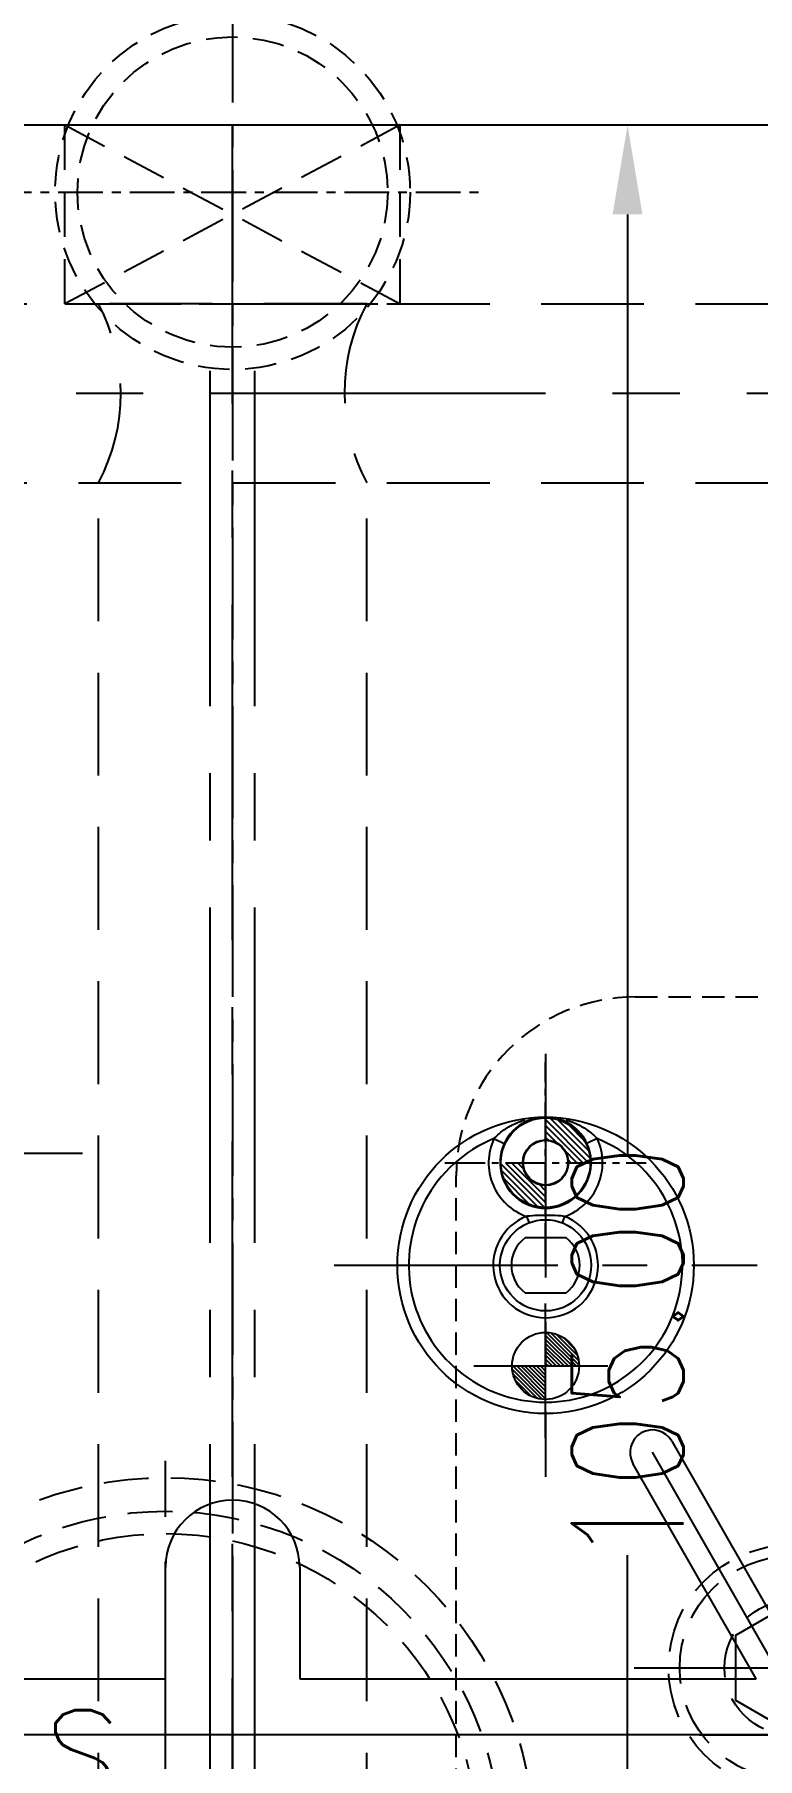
# Model space of a CAD drawing. Header units: millimetres. Extents: x 25970 to 27273, y -22508 to -21586.
# Drawn here: x 26612.7 to 26645.1, y -21788.8 to -21711.7 of the extents above; entities that cross this region are included whole.
import ezdxf

# ---------------------------------------------------------------- set-up
doc = ezdxf.new("R2010")
doc.units = ezdxf.units.MM
doc.header["$LTSCALE"] = 8
for name, pattern in [('CENTER', [2, 1.25, -0.25, 0.25, -0.25]), ('CENTER2', [1.125, 0.75, -0.125, 0.125, -0.125]), ('HIDDEN', [0.375, 0.25, -0.125]), ('HIDDEN2', [0.1875, 0.125, -0.0625])]:
    doc.linetypes.add(name, pattern=pattern)
doc.layers.get('DEFPOINTS').update_dxf_attribs({"color": 6})
for name, color, linetype in [('Cav-cor', 30, 'Continuous'), ('CL', 1, 'Continuous'), ('PIN', 5, 'Continuous'), ('SCREW', 52, 'HIDDEN'), ('SP', 3, 'Continuous'), ('WT', 4, 'Continuous')]:
    doc.layers.add(name, color=color, linetype=linetype)
doc.layers.add('dim', color=3, linetype='Continuous', lineweight=15)
doc.styles.get("Standard").update_dxf_attribs({"font": 'txt.shx', "width": 0.8, "bigfont": 'chineset.shx'})
doc.dimstyles.new('ISO-25', dxfattribs={"dimtxt": 5, "dimasz": 4, "dimexe": 0.3, "dimexo": 0.3, "dimtad": 0, "dimzin": 1, "dimdsep": 46, "dimtxsty": 'Standard', "dimcen": 0, "dimclrd": 3, "dimclre": 3, "dimclrt": 3, "dimazin": 0, "dimtfac": 1, "dimtofl": 0, "dimtmove": 0, "dimatfit": 0, "dimfxl": 0, "dimarcsym": 0})

# ---------------------------------------------------------------- blocks, each defined once
blk = doc.blocks.new('20100512.182342')
at = {"linetype": 'HIDDEN'}
blk.add_circle((0, 0), 5.5, dxfattribs=at)
at = {"layer": 'SCREW', "linetype": 'CENTER', "ltscale": 5}
for p, q in [((0, -7.042), (0, 7.042)), ((-7, 0), (7, 0))]:
    blk.add_line(p, q, dxfattribs=at)
at = {"layer": 'SCREW', "linetype": 'Continuous'}
blk.add_lwpolyline([(-1.443, 2.5), (-2.887, 0), (-1.443, -2.5), (1.443, -2.5), (2.887, 0), (1.443, 2.5)], close=True, dxfattribs=at)
at = {"layer": 'SCREW'}
for radius in [5, 3]:
    blk.add_circle((0, 0), radius, dxfattribs=at)
blk = doc.blocks.new('20160826.095208')
at = {"layer": 'SP', "linetype": 'CENTER'}
for p, q in [((0, -17.25), (0, 17.25)), ((-17.25, 0), (17.25, 0))]:
    blk.add_line(p, q, dxfattribs=at)
at = {"layer": 'SP', "linetype": 'HIDDEN'}
for radius in [16.5, 15, 14]:
    blk.add_circle((0, 0), radius, dxfattribs=at)
at = {"layer": 'SP'}
for s, p in [('S', (-5.456, 1.995)), ('P', (3.888, -6.392))]:
    blk.add_text(s, height=4.111, dxfattribs=at).set_placement(p)
at = {"layer": 'SP', "color": 6, "insert": (-1.275, -8.844), "char_height": 3.2812, "attachment_point": 5}
blk.add_mtext('Ø30.00', dxfattribs=at)
blk = doc.blocks.new('*D27265')
at = {"layer": 'DEFPOINTS', "color": 0}
for p in [(26621.607, -21715.733), (26627.607, -21820.73), (26639.274, -21820.73)]:
    blk.add_point(p, dxfattribs=at)
at = {"layer": 'dim', "color": 3, "lineweight": -2}
for p, q in [((26621.907, -21715.733), (26639.574, -21715.733)), ((26639.274, -21719.733), (26639.274, -21761.773)), ((26639.274, -21816.73), (26639.274, -21779.69)), ((26627.907, -21820.73), (26639.574, -21820.73))]:
    blk.add_line(p, q, dxfattribs=at)
at = {"layer": 'dim', "color": 3}
for points in [[(26639.941, -21719.733), (26638.607, -21719.733), (26639.274, -21715.733)], [(26638.607, -21816.73), (26639.941, -21816.73), (26639.274, -21820.73)]]:
    blk.add_solid(points, dxfattribs=at)
at = {"layer": 'dim', "color": 3, "insert": (26639.274, -21770.731), "char_height": 5, "attachment_point": 5, "rotation": 90}
blk.add_mtext('105.00', dxfattribs=at)

msp = doc.modelspace()

# ---------------------------------------------------------------- hatches: boundary and pattern name
at = {"layer": 'PIN', "linetype": 'Continuous'}
h = msp.add_hatch(dxfattribs=at)
h.set_pattern_fill('ANSI31', color=61, scale=1.5, angle=90, style=0)
h.set_pattern_definition([(135, (26400.89827, -22067.77112), (-0.13258252, -0.13258252), [])])
h.paths.add_polyline_path([(26636.607, -21762.143), (26637.607, -21762.143, 0.414214), (26635.607, -21760.143), (26635.607, -21761.143, -0.414214)])
h.paths.add_polyline_path([(26635.607, -21764.143), (26635.607, -21763.143, -0.414214), (26634.607, -21762.143), (26633.607, -21762.143, 0.414214)])
h = msp.add_hatch(dxfattribs=at)
h.set_pattern_fill('ANSI31', color=3, angle=90, style=0)
h.set_pattern_definition([(135, (26840.88949, -21785.47232), (-0.08838835, -0.08838835), [])])
h.paths.add_polyline_path([(26635.607, -21771.233), (26634.107, -21771.233, 0.414214), (26635.607, -21772.733)])
h.paths.add_polyline_path([(26635.607, -21769.733), (26635.607, -21771.233), (26637.107, -21771.233, 0.414214)])

# ---------------------------------------------------------------- linework, layer by layer
at = {"color": 8, "linetype": 'CENTER', "ltscale": 0.2}
msp.add_line((26610.607, -21718.733), (26632.607, -21718.733), dxfattribs=at)
at = {"linetype": 'HIDDEN2'}
msp.add_lwpolyline([(26639.607, -21754.733), (26653.607, -21754.733, -0.414214), (26661.607, -21762.733), (26661.607, -21806.733, -0.414214), (26653.607, -21814.733), (26639.607, -21814.733, -0.414214), (26631.607, -21806.733), (26631.607, -21762.733, -0.414214)], format="xyb", close=True, dxfattribs=at)
at = {"color": 8, "linetype": 'HIDDEN', "ltscale": 0.7}
for radius in [7.938, 6.938]:
    msp.add_circle((26621.607, -21718.733), radius, dxfattribs=at)
at = {"layer": 'Cav-cor', "color": 241}
for p, q in [((26547.607, -21715.733), (26695.607, -21715.733)), ((26633.296, -21761.066), (26633.758, -21761.281)), ((26637.919, -21761.066), (26637.457, -21761.281)), ((26634.756, -21764.546), (26634.867, -21764.832)), ((26636.458, -21764.546), (26636.347, -21764.832)), ((26636.525, -21765.509), (26634.689, -21765.509)), ((26634.689, -21767.957), (26636.525, -21767.957)), ((26641.254, -21774.598), (26647.34, -21785.249)), ((26645.027, -21785.233), (26639.517, -21775.59)), ((26647.607, -21787.733), (26640.385, -21775.094)), ((26618.607, -21785.233), (26618.607, -21780.233)), ((26621.607, -21780.233), (26621.607, -21905.233)), ((26624.607, -21780.233), (26624.607, -21785.233)), ((26582.541, -21785.233), (26618.607, -21785.233)), ((26624.607, -21785.233), (26645.027, -21785.233)), ((26655.777, -21787.733), (26571.49, -21787.733))]:
    msp.add_line(p, q, dxfattribs=at)
for centre, radius in [((26635.607, -21766.733), 6.63), ((26635.607, -21762.143), 1.02), ((26635.607, -21766.733), 2.04)]:
    msp.add_circle(centre, radius, dxfattribs=at)
for centre, radius, start, end in [((26635.607, -21762.143), 2.04, 104.60282, 75.39605), ((26635.607, -21766.733), 6.12, 112.19161, 67.80839), ((26635.607, -21762.143), 2.55, 155.02504, 250.50432), ((26635.275, -21762.909), 2.704, 133.20972, 137.03963), ((26635.607, -21762.143), 2.55, 289.49567, 24.97496), ((26635.94, -21762.909), 2.704, 42.96042, 46.78993), ((26635.607, -21766.733), 2.346, 111.26956, 68.73044), ((26635.157, -21767.135), 2.619, 97.1942, 98.80134), ((26635.209, -21767.54), 3.028, 96.06285, 97.20097), ((26635.603, -21777.705), 13.204, 89.98014, 90.89735), ((26635.615, -21777.153), 12.651, 88.86264, 90.03548), ((26635.607, -21766.733), 1.53, 126.8699, 233.1301), ((26635.607, -21766.733), 1.53, 306.8699, 53.1301), ((26640.385, -21775.094), 1, 29.74488, 209.74488), ((26621.607, -21780.233), 3, 0, 180)]:
    msp.add_arc(centre, radius, start, end, dxfattribs=at)
for points, knots in [([(26633.997, -21760.519), (26634.051, -21760.488), (26634.271, -21760.373), (26634.504, -21760.284), (26634.682, -21760.233)], [0, 0, 0, 0, 0.251479, 1, 1, 1, 1]), ([(26636.533, -21760.233), (26636.711, -21760.284), (26636.944, -21760.373), (26637.164, -21760.488), (26637.218, -21760.519)], [0, 0, 0, 0, 0.748519, 1, 1, 1, 1]), ([(26633.423, -21760.938), (26633.467, -21760.897), (26633.645, -21760.74), (26633.842, -21760.606), (26633.997, -21760.519)], [0, 0, 0, 0, 0.251712, 1, 1, 1, 1]), ([(26637.218, -21760.519), (26637.373, -21760.606), (26637.57, -21760.74), (26637.748, -21760.897), (26637.792, -21760.938)], [0, 0, 0, 0, 0.74829, 1, 1, 1, 1])]:
    msp.add_open_spline(points, degree=3, knots=knots, dxfattribs=at)
for points in [[(26635.396, -21764.503), (26635.227, -21764.506), (26635.057, -21764.511), (26634.889, -21764.529)], [(26636.458, -21764.546), (26636.263, -21764.516), (26636.064, -21764.508), (26635.866, -21764.504)]]:
    msp.add_open_spline(points, degree=3, dxfattribs=at)
at = {"layer": 'CL', "color": 7, "linetype": 'CENTER', "ltscale": 0.5}
msp.add_line((26621.607, -21645.733), (26621.607, -22045.733), dxfattribs=at)
at = {"layer": 'CL', "color": 6, "linetype": 'CENTER'}
for p, q in [((26635.607, -21757.273), (26635.607, -21776.192)), ((26614.899, -21761.733), (26584.316, -21761.733)), ((26626.148, -21766.733), (26645.067, -21766.733))]:
    msp.add_line(p, q, dxfattribs=at)
at = {"layer": 'PIN', "color": 61, "linetype": 'CENTER2', "ltscale": 0.3}
for p, q in [((26635.607, -21766.643), (26635.607, -21757.643)), ((26631.107, -21762.143), (26640.107, -21762.143))]:
    msp.add_line(p, q, dxfattribs=at)
at = {"layer": 'PIN', "color": 3, "linetype": 'CENTER2'}
for p, q in [((26635.607, -21774.443), (26635.607, -21768.023)), ((26632.397, -21771.233), (26638.817, -21771.233))]:
    msp.add_line(p, q, dxfattribs=at)
at = {"layer": 'PIN', "color": 161, "linetype": 'CENTER2'}
msp.add_line((26642.498, -21787.733), (26652.717, -21787.733), dxfattribs=at)
at = {"layer": 'PIN', "color": 61}
for radius in [2, 1]:
    msp.add_circle((26635.607, -21762.143), radius, dxfattribs=at)
at = {"layer": 'PIN', "color": 3, "linetype": 'Continuous'}
msp.add_circle((26635.607, -21771.233), 1.5, dxfattribs=at)
at = {"layer": 'WT', "color": 125, "linetype": 'HIDDEN'}
for p, q in [((26614.107, -21715.733), (26629.107, -21715.733)), ((26629.107, -21715.733), (26614.107, -21723.733)), ((26614.107, -21715.733), (26629.107, -21723.733)), ((26614.107, -21723.733), (26614.107, -21715.733)), ((26629.107, -21723.733), (26629.107, -21715.733)), ((26614.107, -21723.733), (26629.107, -21723.733))]:
    msp.add_line(p, q, dxfattribs=at)
at = {"layer": 'WT', "color": 125, "linetype": 'CENTER', "ltscale": 1.5}
for p, q in [((26621.607, -21824.194), (26621.607, -21715.733)), ((26620.607, -21813.73), (26620.607, -21723.733)), ((26622.607, -21813.73), (26622.607, -21723.733)), ((26548.607, -21727.733), (26706.607, -21727.733))]:
    msp.add_line(p, q, dxfattribs=at)
at = {"layer": 'WT', "color": 125, "linetype": 'HIDDEN', "ltscale": 2.3}
for p, q in [((26552.607, -21723.733), (26690.607, -21723.733)), ((26627.607, -21723.733), (26615.607, -21723.733)), ((26552.607, -21731.733), (26690.607, -21731.733)), ((26615.607, -21820.73), (26615.607, -21731.733)), ((26627.607, -21820.73), (26627.607, -21731.733))]:
    msp.add_line(p, q, dxfattribs=at)
for centre, start, end in [((26608.107, -21727.733), 331.92751, 28.07249), ((26635.107, -21727.733), 151.92751, 208.07249)]:
    msp.add_arc(centre, 8.5, start, end, dxfattribs=at)

# ---------------------------------------------------------------- block references
at = {"linetype": 'Continuous', "rotation": -90.00000000000001}
msp.add_blockref('20100512.182342', (26646.607, -21784.733), dxfattribs=at)
at = {"layer": 'SP'}
msp.add_blockref('20160826.095208', (26618.607, -21792.733), dxfattribs=at)

# ---------------------------------------------------------------- dimensions: what is measured, and where the dimension line sits
at = {"layer": 'dim'}
dim = msp.add_linear_dim(base=(26639.274, -21820.73), p1=(26621.607, -21715.733), p2=(26627.607, -21820.73), angle=90, dimstyle='ISO-25', dxfattribs=at)
dim.commit()
dim.dimension.update_dxf_attribs({"geometry": '*D27265', "text_midpoint": (26639.274, -21770.731), "dimtype": 160})

doc.saveas('drawing.dxf')
